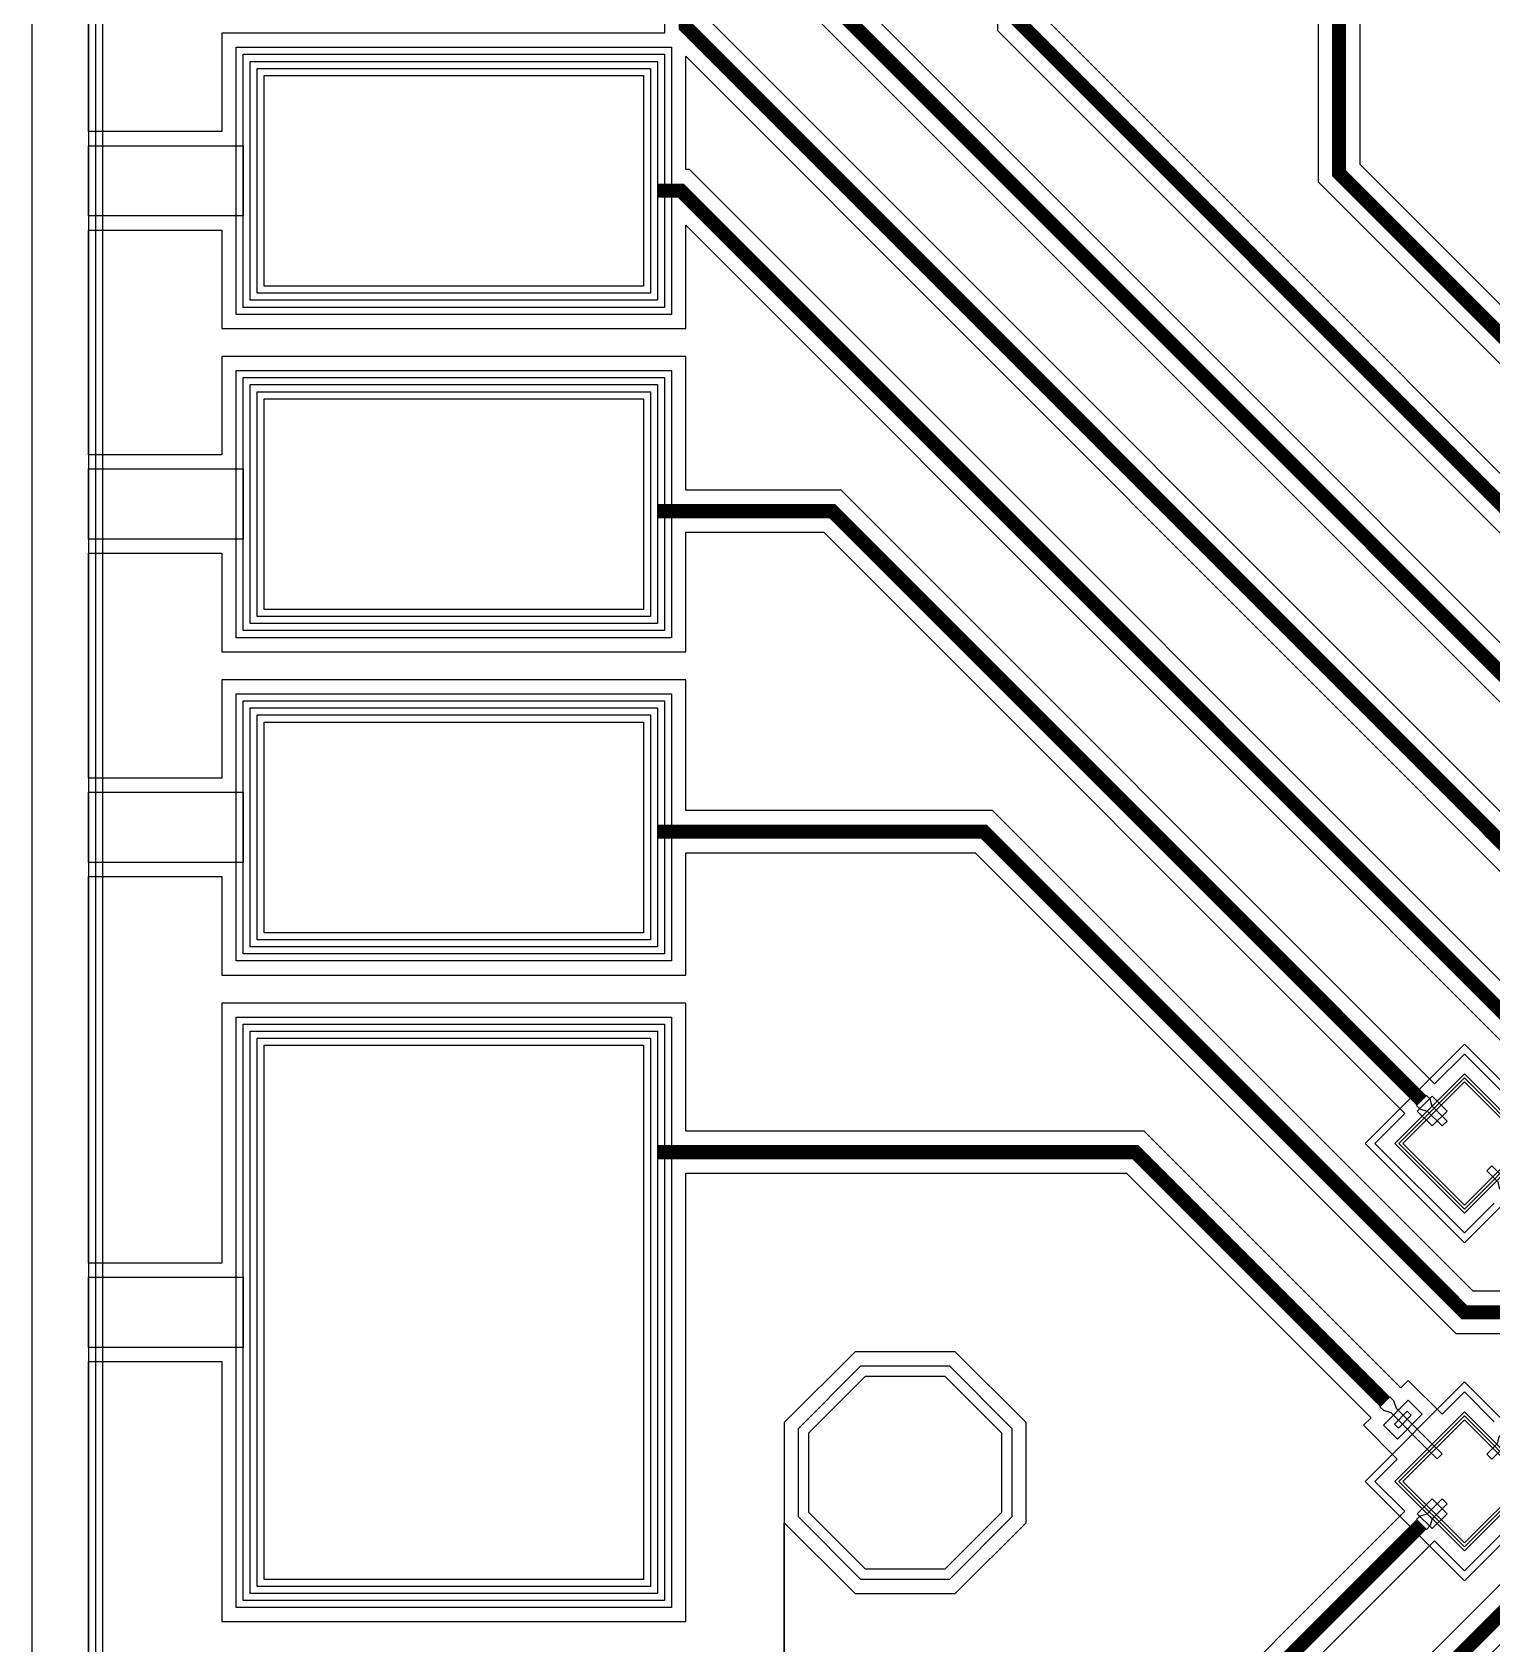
# Model space of a CAD drawing. Extents: x -87611 to 96139, y 77822 to 138139.
# Drawn here: x -22035 to -20997, y 82415 to 83562 of the extents above; entities that cross this region are included whole.
import ezdxf

# ---------------------------------------------------------------- set-up
doc = ezdxf.new("R2010")
doc.units = 0
doc.header["$MEASUREMENT"] = 0
doc.layers.get('0').update_dxf_attribs({"color": 6})
for name, color, linetype in [('L10D0 Abs', 4, 'Continuous'), ('L12D0 Etch', 190, 'Continuous'), ('L14D0 Au', 2, 'Continuous'), ('L15D0 PVIA', 7, 'Continuous'), ('L18D0 SU8', 7, 'Continuous'), ('L1D0 Plug', 200, 'Continuous'), ('L3D0 Base', 3, 'Continuous'), ('L4D0 Cntr', 1, 'Continuous'), ('L50D0 SiO2', 52, 'Continuous'), ('L7D0 DE', 42, 'Continuous'), ('L8D0 Wire', 5, 'Continuous'), ('L9D0 Cont', 30, 'Continuous')]:
    doc.layers.add(name, color=color, linetype=linetype)

# ---------------------------------------------------------------- blocks, each defined once
blk = doc.blocks.new('32PAD')
at = {"layer": 'L14D0 Au'}
blk.add_lwpolyline([(-80, 10), (-80, 290), (80, 290), (80, 10)], close=True, dxfattribs=at)
at = {"layer": 'L15D0 PVIA'}
blk.add_lwpolyline([(-75, 15), (-75, 285), (75, 285), (75, 15)], close=True, dxfattribs=at)
at = {"layer": 'L3D0 Base'}
for points in [[(-25, 300), (-25, 410), (25, 410), (25, 300)], [(-90, 0), (-90, 300), (90, 300), (90, 0)]]:
    blk.add_lwpolyline(points, close=True, dxfattribs=at)
at = {"layer": 'L4D0 Cntr'}
blk.add_lwpolyline([(-85, 5), (-85, 295), (85, 295), (85, 5)], close=True, dxfattribs=at)
at = {"layer": 'L8D0 Wire'}
blk.add_lwpolyline([(-95, -5), (-95, 305), (95, 305), (95, -5)], close=True, dxfattribs=at)
blk = doc.blocks.new('_32PADS')
at = {"layer": 'L14D0 Au'}
blk.add_lwpolyline([(-1340, -195), (-1340, 195), (-1060, 195), (-1060, -195)], close=True, dxfattribs=at)
at = {"layer": 'L15D0 PVIA'}
blk.add_lwpolyline([(-1335, -190), (-1335, 190), (-1065, 190), (-1065, -190)], close=True, dxfattribs=at)
at = {"layer": 'L3D0 Base'}
for points in [[(-1350, -205), (-1350, 205), (-1050, 205), (-1050, -205)], [(-1460, -25), (-1460, 25), (-1350, 25), (-1350, -25)]]:
    blk.add_lwpolyline(points, close=True, dxfattribs=at)
at = {"layer": 'L4D0 Cntr'}
blk.add_lwpolyline([(-1345, -200), (-1345, 200), (-1055, 200), (-1055, -200)], close=True, dxfattribs=at)
at = {"layer": 'L8D0 Wire'}
blk.add_lwpolyline([(-1355, -210), (-1355, 210), (-1045, 210), (-1045, -210)], close=True, dxfattribs=at)
at = {"rotation": 90}
for p in [(-1050, 805), (-1050, 575), (-1050, 345)]:
    blk.add_blockref('32PAD', p, dxfattribs=at)
blk = doc.blocks.new('_PRBE_BTM')
at = {"layer": 'L1D0 Plug'}
blk.add_lwpolyline([(-25, -12.5), (-25, 12.5), (-11, 12.5), (-11, -12.5)], close=True, dxfattribs=at)
at = {"layer": 'L3D0 Base'}
for points in [[(-55, 2.5), (-45, 2.5), (-45, -2.5), (-55, -2.5)], [(-3.75, -5), (-8.75, -2.5), (-45, -2.5), (-45, 2.5), (-8.75, 2.5), (-3.75, 5), (0, 5), (0, -5)]]:
    blk.add_lwpolyline(points, close=True, dxfattribs=at)
at = {"layer": 'L9D0 Cont'}
blk.add_lwpolyline([(-20, -6.5), (-20, 6.5), (-16, 6.5), (-16, -6.5)], close=True, dxfattribs=at)
blk = doc.blocks.new('_32CONN_BTM')
at = {"layer": 'L1D0 Plug'}
blk.add_lwpolyline([(-7, -12.5), (-7, 12.5), (7, 12.5), (7, -12.5)], close=True, dxfattribs=at)
at = {"layer": 'L3D0 Base'}
for points in [[(-50, 2.5), (-60, 2.5), (-60, -2.5), (-50, -2.5)], [(-45, -5), (-48.75, -2.5), (-50, -2.5), (-50, 2.5), (-48.75, 2.5), (-45, 5), (-22, 5), (-18.25, 2.5), (18.25, 2.5), (22, 5), (45, 5), (48.75, 2.5), (50, 2.5), (50, -2.5), (48.75, -2.5), (45, -5), (22, -5), (18.25, -2.5), (-18.25, -2.5), (-22, -5)], [(50, 2.5), (60, 2.5), (60, -2.5), (50, -2.5)]]:
    blk.add_lwpolyline(points, close=True, dxfattribs=at)
at = {"layer": 'L9D0 Cont'}
blk.add_lwpolyline([(-2, -6.5), (-2, 6.5), (2, 6.5), (2, -6.5)], close=True, dxfattribs=at)
blk = doc.blocks.new('_32PRBE_TOP')
at = {"layer": 'L50D0 SiO2', "linetype": 'Continuous'}
blk.add_lwpolyline([(3.223, 7.5), (18.223, 7.5), (18.223, -7.5), (3.223, -7.5)], close=True, dxfattribs=at)
at = {"layer": 'L8D0 Wire'}
for points in [[(0, 5), (3.75, 5), (8.223, 2.5), (8.223, -2.5), (3.75, -5), (0, -5)], [(23.223, 2.5), (8.223, 2.5), (8.223, -2.5), (23.223, -2.5)]]:
    blk.add_lwpolyline(points, close=True, dxfattribs=at)
blk = doc.blocks.new('_32TRCE70')
at = {"layer": 'L14D0 Au'}
for points in [[(-114, 135.2), (-966.8, 988), (-966.8, 1035), (-930, 1035), (-930, 1365), (-1000, 1365), (-1000, 1460), (-840, 1460), (-840, 1365), (-910, 1365), (-910, 1035), (-813, 1035), (-813, 912), (-282.8, 381.8)], [(-261.6, 403.1), (-783, 924.4), (-783, 1035), (-700, 1035), (-700, 1365), (-770, 1365), (-770, 1460), (-610, 1460), (-610, 1365), (-680, 1365), (-680, 1035), (-585, 1035), (-585, 804.2), (-135.2, 354.4)], [(-105.2, 366.8), (-555, 816.6), (-555, 1035), (-470, 1035), (-470, 1365), (-540, 1365), (-540, 1460), (-380, 1460), (-380, 1365), (-450, 1365), (-450, 1035), (-357, 1035), (-357, 696.4), (-162.6, 502), (-183.8, 480.8), (-120.2, 417.2)], [(-327, 964.8), (-149.6, 964.8), (-200, 914.5), (-200, 843.2), (-149.6, 792.8), (-78.4, 792.8), (-28, 843.2), (-28, 914.5), (-78.4, 964.8), (-327, 964.8)], [(-310, 1460), (-35, 1460), (-35, 1365), (-220, 1365), (-220, 1035), (99, 1035), (99, 721.3), (-75, 547.3), (-80.3, 552.6), (-104.3, 528.6), (-120.2, 544.5), (-141.4, 523.3), (-327, 708.8)], [(-77.8, 459.6), (-56.6, 480.8), (-72.5, 496.7), (-48.4, 520.8), (-53.7, 526.1), (129, 708.8), (129, 1035), (220, 1035), (220, 1365), (35, 1365), (35, 1460), (310, 1460), (310, 1365), (240, 1365), (240, 1035), (327, 1035), (327, 829), (-15, 487), (-15, 412.1)], [(15, 412.1), (15, 474.6), (357, 816.6), (357, 1035), (450, 1035), (450, 1365), (380, 1365), (380, 1460), (540, 1460), (540, 1365), (470, 1365), (470, 1035), (555, 1035), (555, 936.8), (141.4, 523.3), (120.2, 544.5), (56.6, 480.8), (77.8, 459.6)], [(120.2, 417.2), (183.8, 480.8), (162.6, 502), (585, 924.4), (585, 1035), (680, 1035), (680, 1365), (610, 1365), (610, 1460), (770, 1460), (770, 1365), (700, 1365), (700, 1035), (773.4, 1035), (105.2, 366.8)], [(282.8, 381.8), (921, 1020), (996.8, 1020), (996.8, 1035), (1024.8, 1035), (1140, 1150.2), (1140, 1140), (996.8, 996.8), (975.6, 996.8), (105.2, 126.4)]]:
    blk.add_lwpolyline(points, dxfattribs=at)
for points in [[(910, 1050), (910, 1365), (840, 1365), (840, 1460), (1000, 1460), (1000, 1365), (930, 1365), (930, 1050)], [(141.4, 282.8), (134.1, 290.2), (135.2, 291.9), (135.2, 354.4), (813, 1032.2), (813, 1035), (893.6, 1035), (261.6, 403.1), (240.4, 424.3), (176.8, 360.6), (198, 339.4), (183.1, 324.5), (182.7, 322.2), (178.2, 326.7), (154.1, 302.6), (158.6, 298.2), (156.3, 297.7)]]:
    blk.add_lwpolyline(points, close=True, dxfattribs=at)
at = {"layer": 'L3D0 Base', "const_width": 10}
for points in [[(-63.6, 537.4), (114, 715), (114, 1055)], [(53, 654.1), (114, 715), (114, 1055)]]:
    blk.add_lwpolyline(points, dxfattribs=at)
at = {"layer": 'L8D0 Wire', "const_width": 10}
for points in [[(-981.8, 1055), (-981.8, 981.8), (-120.2, 120.2), (-57.7, 120.2)], [(-271, 391.2), (-798, 918.2), (-798, 1055)], [(-120.2, 298.1), (-120.2, 360.6), (-570, 810.4), (-570, 1055)], [(-150.8, 511.4), (-342, 702.6), (-342, 1055)], [(0, 418.3), (0, 480.8), (342, 822.8), (342, 1055)], [(120.2, 298.1), (120.2, 360.6), (798, 1038.4), (798, 1055)], [(150.8, 511.4), (570, 930.6), (570, 1055)], [(271, 391.2), (914.8, 1035), (981.8, 1035), (981.8, 1055)]]:
    blk.add_lwpolyline(points, dxfattribs=at)
at = {"linetype": 'Continuous'}
for name, p, rotation in [('_PRBE_BTM', (-63.6, 537.4), 45), ('_32PRBE_TOP', (-150.8, 511.4), 315), ('_32CONN_BTM', (-60.1, 420.7), 315)]:
    blk.add_blockref(name, p, dxfattribs=dict(at, rotation=rotation))
at = {"linetype": 'Continuous', "xscale": -1, "rotation": 45}
for name, p in [('_32PRBE_TOP', (150.8, 511.4)), ('_32CONN_BTM', (60.1, 420.7))]:
    blk.add_blockref(name, p, dxfattribs=at)
blk = doc.blocks.new('PIX70')
at = {"layer": 'L3D0 Base'}
blk.add_lwpolyline([(-35, -35), (-35, 35), (35, 35), (35, -35)], close=True, dxfattribs=at)
at = {"layer": 'L4D0 Cntr'}
blk.add_lwpolyline([(-33, -33), (-33, 33), (33, 33), (33, -33)], close=True, dxfattribs=at)
at = {"layer": 'L7D0 DE'}
blk.add_lwpolyline([(-50, -50), (-50, 50), (50, 50), (50, -50)], close=True, dxfattribs=at)
blk = doc.blocks.new('PIX70A')
at = {"layer": 'L10D0 Abs'}
blk.add_lwpolyline([(-31, -31), (-31, 31), (31, 31), (31, -31)], close=True, dxfattribs=at)
at = {"linetype": 'Continuous'}
blk.add_blockref('PIX70', (0, 0), dxfattribs=at)
blk = doc.blocks.new('_SU8_POST')
at = {"layer": 'L18D0 SU8'}
blk.add_lwpolyline([(-28.5, -68.5), (-68.5, -28.5), (-68.5, 28.5), (-28.5, 68.5), (28.5, 68.5), (68.5, 28.5), (68.5, -28.5), (28.5, -68.5)], close=True, dxfattribs=at)
at = {"layer": 'L3D0 Base'}
blk.add_lwpolyline([(-31.5, -76), (-76, -31.5), (-76, 31.5), (-31.5, 76), (31.5, 76), (76, 31.5), (76, -31.5), (31.5, -76)], close=True, dxfattribs=at)
blk = doc.blocks.new('$32_70_C')
at = {"layer": 'L12D0 Etch'}
blk.add_lwpolyline([(0, 0), (0, 2950), (50, 2950), (50, 50), (2950, 50), (2950, 2950), (0, 2950), (0, 3000), (3000, 3000), (3000, 0)], close=True, dxfattribs=at)
at = {"layer": 'L3D0 Base'}
blk.add_lwpolyline([(0, 0), (0, 2960), (40, 2960), (40, 40), (2960, 40), (2960, 2960), (0, 2960), (0, 3000), (3000, 3000), (3000, 0)], close=True, dxfattribs=at)
at = {"layer": 'L4D0 Cntr'}
blk.add_lwpolyline([(0, 0), (0, 2955), (45, 2955), (45, 45), (2955, 45), (2955, 2955), (0, 2955), (0, 3000), (3000, 3000), (3000, 0)], close=True, dxfattribs=at)
at = {"layer": 'L7D0 DE'}
blk.add_lwpolyline([(0, 0), (0, 2960), (40, 2960), (40, 40), (2960, 40), (2960, 2960), (0, 2960), (0, 3000), (3000, 3000), (3000, 0)], close=True, dxfattribs=at)
for name in ['_32PADS', '_32TRCE70']:
    blk.add_blockref(name, (1500, 1500))
for name, p, rotation in [('_32TRCE70', (1500, 1500), 90), ('PIX70A', (1019.167, 1620.208), 45), ('_SU8_POST', (621.188, 1386), 225), ('PIX70A', (1019.167, 1379.792), 45)]:
    blk.add_blockref(name, p, dxfattribs=dict(rotation=rotation))

msp = doc.modelspace()

# ---------------------------------------------------------------- block references
at = {"linetype": 'Continuous'}
msp.add_blockref('$32_70_C', (-22035.2, 81151.1), dxfattribs=at)

doc.saveas('drawing.dxf')
